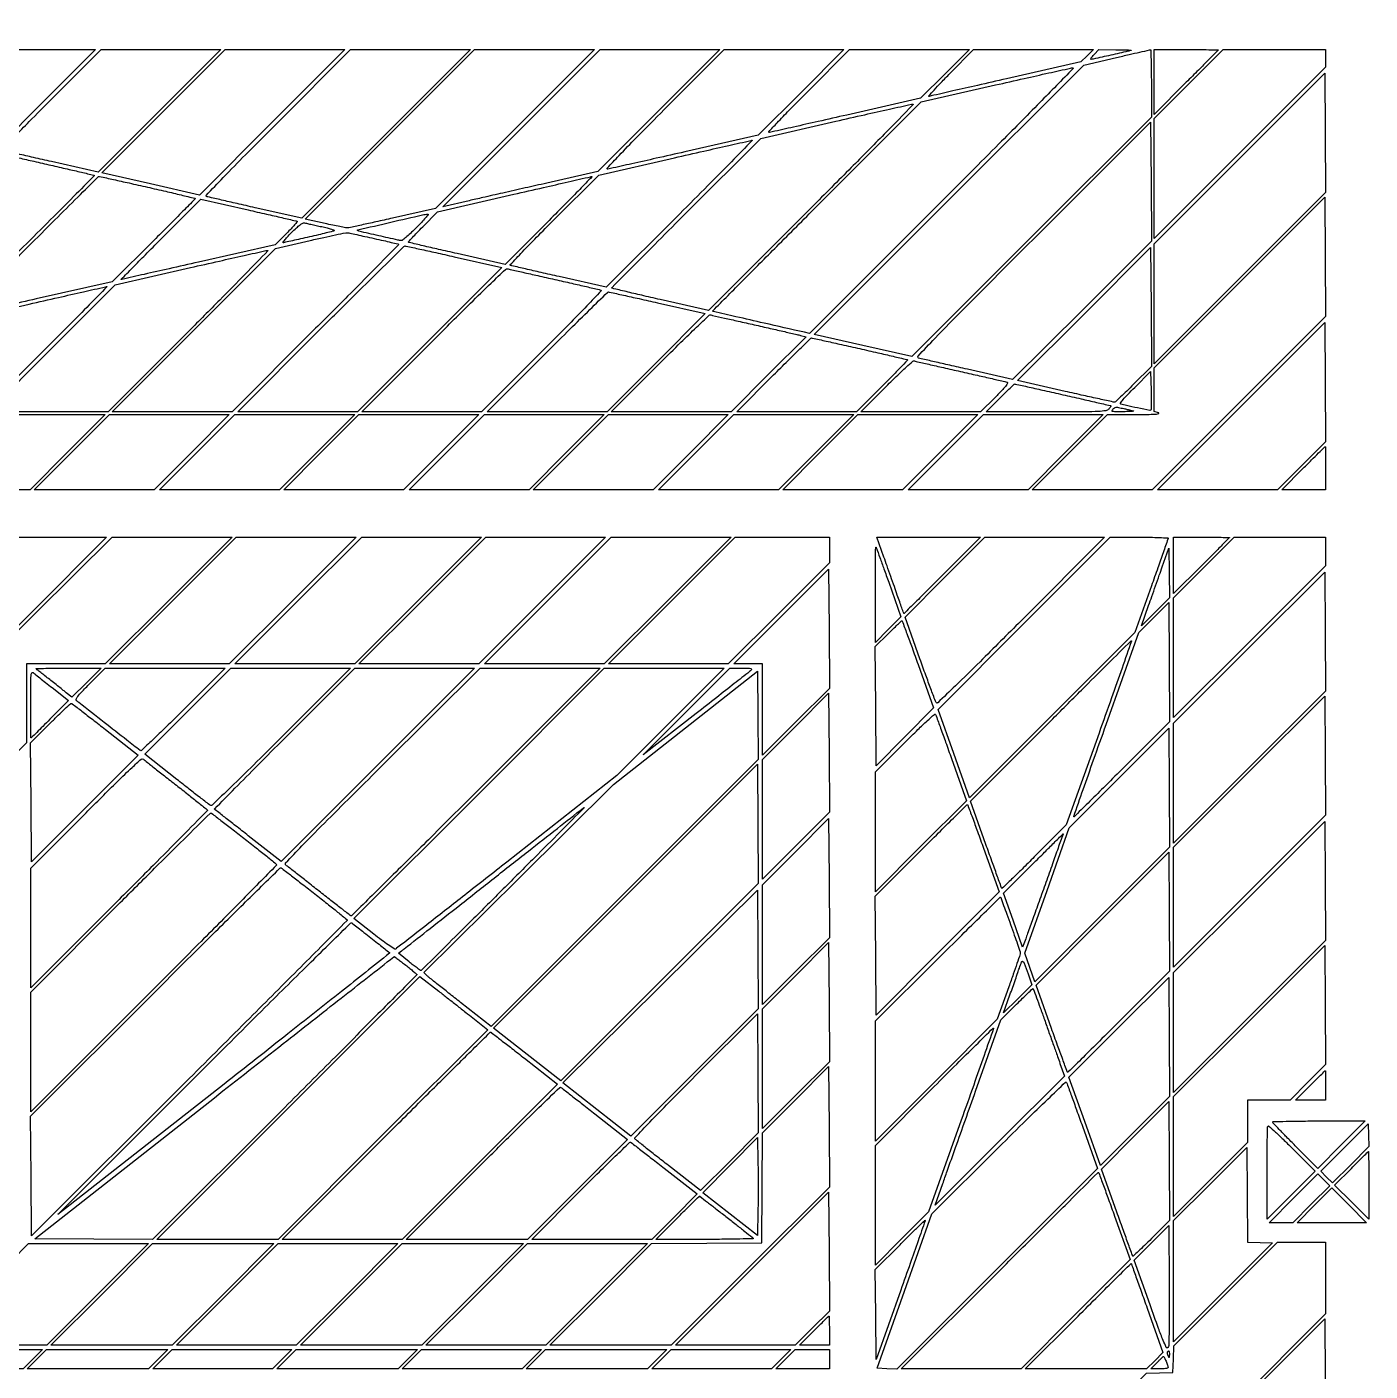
# Model space of a CAD drawing. Extents: x 0 to 1066, y 0 to 761.
# Drawn here: x 495.9 to 577.4, y 623.5 to 705.2 of the extents above; entities that cross this region are included whole.
import ezdxf

# ---------------------------------------------------------------- set-up
doc = ezdxf.new("R2010")
doc.units = 0
doc.header["$MEASUREMENT"] = 0

msp = doc.modelspace()

# ---------------------------------------------------------------- linework, layer by layer
for points in [[(618.832682, 610.532665, -0.000001), (610.902827, 602.586282, -0.000162)], [(183.390323, 95.266879, 0.000001), (192.989143, 95.254457, 0.000118)], [(494.292613, 690.166112, -0.000466), (495.924886, 691.805688, -0.000459), (497.565966, 693.448026, -0.000759), (498.954494, 694.830864, -0.000033), (500.209728, 696.076996, -0.193226), (500.239486, 696.089576, -0.059265), (500.273524, 696.086154, -0.000046), (501.120737, 695.897875, -0.000522), (502.065661, 695.686753, -0.00032), (503.17965, 695.435888, -0.001378), (504.29068, 695.181722, -0.002287), (505.226045, 694.960516, -0.000216), (506.059629, 694.758969, -0.346198), (506.0772, 694.736633, -0.197132), (506.064457, 694.705568, -0.000108), (505.337875, 693.969279, -0.001378), (504.525355, 693.150785, -0.000837), (503.56035, 692.187261), (501.0435, 689.68268), (496.4328, 688.64489, 0.000449), (494.659052, 688.243977, 0.000727)]]:
    msp.add_lwpolyline(points, format="xyb")
for points in [[(409.06215, 749.15415), (40.8618, 749.132981), (40.8618, 380.65769), (40.8618, 12.1824), (501.2973, 12.1824), (961.7328, 12.1824), (961.7328, 380.646631), (961.7328, 749.110861), (961.41555, 749.1633, 0.040886), (961.153339, 749.184871, 0.000002), (934.190609, 749.194398, 0.000089), (904.448031, 749.199508, 0.000054), (869.1804, 749.195529, -0.000029), (813.61687, 749.186499, -0.000004), (696.10453, 749.175037, -0.000004), (556.774728, 749.163736, -0.000004)], [(497.012227, 700.771623), (493.996449, 697.755845), (491.090375, 698.412876, -0.000821), (489.973428, 698.667333, -0.001338), (489.026654, 698.887328, -0.000145), (488.18179, 699.086284, -0.129021), (488.145813, 699.105391, -0.421084), (488.144961, 699.134868, -0.00025), (488.800751, 699.81291, -0.002491), (489.541782, 700.570727, -0.001492), (490.429436, 701.464137), (492.751546, 703.7874), (496.389775, 703.7874), (500.028004, 703.7874)], [(503.919781, 700.067176), (500.1975, 696.346952), (497.3634, 696.985055, -0.0004), (496.268234, 697.232554, -0.000624), (495.325793, 697.447567, -0.000162), (494.502771, 697.636696, -0.022912), (494.406664, 697.663504, -0.547924), (494.39088, 697.725199, -0.001517), (495.09392, 698.472241, -0.00497), (496.010567, 699.421284, -0.001819), (497.324923, 700.745625), (500.365819, 703.7874), (504.00394, 703.7874), (507.642061, 703.7874)], [(517.665084, 698.666958), (512.544641, 693.546515), (509.712771, 694.186074, -0.000488), (508.618454, 694.43434, -0.000761), (507.676708, 694.650466, -0.000199), (506.854624, 694.840793, -0.027723), (506.758164, 694.868879, -0.54482), (506.742639, 694.933921, -0.000764), (507.787025, 696.021955, -0.003487), (509.12964, 697.397088, -0.001231), (511.072462, 699.349763), (515.509496, 703.7874), (519.147511, 703.7874), (522.785526, 703.7874)], [(525.492808, 698.967354), (520.6707, 694.147308), (518.056318, 693.552954, -0.000975), (517.044504, 693.325003, -0.001512), (516.17022, 693.132601, -0.000439), (515.409287, 692.968255, -0.04928), (515.306818, 692.95659, -0.051347), (515.212283, 692.964905, -0.001849), (514.855769, 693.03496, -0.003383), (514.434716, 693.122284, -0.002363), (513.961074, 693.226206), (512.750448, 693.497831), (517.894714, 698.642615), (523.03898, 703.7874), (526.676948, 703.7874), (530.314915, 703.7874)], [(534.224683, 700.082986), (530.520986, 696.378572), (527.414743, 695.67819, 0.000136), (526.108364, 695.383259, 0.000121), (524.751767, 695.076258, 0.000122), (523.532753, 694.799768, 0.000378), (522.711252, 694.612576), (521.114005, 694.247346), (525.883472, 699.017373), (530.652938, 703.7874), (534.290659, 703.7874), (537.928379, 703.7874)], [(542.855402, 701.18595), (540.253328, 698.5845), (535.791814, 697.575798, -0.000217), (534.066475, 697.186503, -0.000337), (532.578742, 696.852553, -0.000092), (531.281078, 696.562437, -0.011722), (531.1188, 696.530163, -0.718188), (531.087612, 696.58752, -0.002897), (531.806447, 697.353852, -0.004909), (532.853339, 698.435566, -0.001304), (534.544731, 700.140315), (538.182162, 703.7874), (541.819819, 703.7874), (545.457477, 703.7874)], [(551.591702, 702.309028), (550.1115, 700.830656), (545.6277, 699.814499, 0.000005), (543.893822, 699.421535, 0.000007), (542.398888, 699.082687, 0.000002), (541.095397, 698.787206, 0.000257), (540.9324, 698.750168, -0.731204), (540.903376, 698.799475, -0.004936), (541.395362, 699.337668, -0.006521), (542.126394, 700.101458, -0.00196), (543.258371, 701.244697), (545.795842, 703.7874), (549.433873, 703.7874), (553.071904, 703.7874)], [(564.1128, 701.735666), (564.1128, 699.683931), (556.842297, 692.413797), (549.571795, 685.143663), (546.606062, 685.815182), (543.64033, 686.4867), (551.825015, 694.667555), (560.0097, 702.848409), (561.9978, 703.307925, -0.000209), (562.764496, 703.484796, -0.000333), (563.420534, 703.63539, -0.000063), (563.999651, 703.767844, -0.017183), (564.04935, 703.777421, -0.450137), (564.075206, 703.756084, -0.000964), (564.094162, 703.181772, -0.004868), (564.108243, 702.521719, -0.002899)], [(560.220087, 703.411345), (559.8405, 703.03529), (555.3144, 702.011625, 0.000168), (553.567244, 701.615855, 0.000265), (552.068139, 701.274908, 0.000059), (550.752039, 700.974685, 0.011394), (550.6191, 700.941138, -0.743944), (550.60013, 700.971292, -0.004601), (550.9218, 701.332992, -0.007516), (551.34762, 701.789053, -0.004008), (551.887167, 702.340858), (553.324433, 703.7874), (556.962054, 703.7874), (560.599674, 703.7874)], [(562.8861, 703.741828, -0.035052), (562.687943, 703.681883, -0.000687), (561.652695, 703.447872, -0.000459), (560.591132, 703.210468, -0.054829), (560.452314, 703.1952, -0.520195), (560.437036, 703.216993, -0.056837), (560.46945, 703.282179, -0.033109), (560.540647, 703.377568, -0.015599), (560.6442, 703.4913), (560.931191, 703.7874), (561.950946, 703.780721, -0.003017), (562.336332, 703.775871, -0.005737), (562.646296, 703.766541, -0.003689), (562.884075, 703.754894, -0.809256)], [(568.1736, 703.76556, -0.197509), (568.167335, 703.750319, -0.000043), (567.602021, 703.178962, -0.00087), (566.973878, 702.54642, -0.000526), (566.2278, 701.7993), (564.282, 699.85488), (564.282, 701.82114), (564.282, 703.7874), (566.2278, 703.7874, -0.001052), (566.973918, 703.785831, -0.001754), (567.602021, 703.780985, -0.000124), (568.164736, 703.774529, -0.410785)], [(551.433992, 694.619493), (543.366217, 686.551386), (543.058758, 686.620923, -0.000287), (540.606942, 687.176927, -0.000821), (538.90377, 687.567127, -0.000073), (537.537558, 687.8827, -0.140475), (537.498373, 687.904427, -0.41292), (537.498323, 687.927216, -0.000019), (539.340558, 689.785662, -0.000684), (541.380288, 691.837564, -0.00041), (543.808587, 694.269687), (550.146534, 700.607212), (554.655117, 701.638221, -0.000581), (556.395569, 702.034096, -0.000918), (557.888958, 702.36907, -0.000199), (559.201925, 702.660495, -0.040957), (559.332734, 702.678415, -0.683928), (559.356203, 702.62661, -0.000252), (557.346233, 700.57381, -0.001796), (554.86517, 698.060552, -0.000709)], [(543.501346, 694.216388), (537.229734, 687.944776), (534.301167, 688.60862, -0.001388), (533.178244, 688.866442, -0.002303), (532.232867, 689.090859, -0.000219), (531.390487, 689.295321, -0.345948), (531.3726, 689.318079, -0.197587), (531.385704, 689.349943, -0.000035), (532.699145, 690.676665, -0.000783), (534.156957, 692.144405, -0.000473), (535.888497, 693.878998), (540.404393, 698.394303), (544.961847, 699.434697, -0.000439), (546.718116, 699.834003, -0.000703), (548.217804, 700.171371, -0.000115), (549.546642, 700.46802, -0.042165), (549.646129, 700.481545, -0.682957), (549.661462, 700.447509, -0.00014), (547.893416, 698.643818, -0.001525), (545.897352, 696.621033, -0.0009)], [(559.904874, 687.95276), (555.6951, 683.748563), (552.9456, 684.374392, -0.000127), (551.877056, 684.617894, -0.00019), (550.943306, 684.831301, -0.000078), (550.142897, 685.014683, -0.004133), (549.990282, 685.051004, -0.573509), (549.953216, 685.176375, -0.003312), (550.982726, 686.258277, -0.004126), (552.726077, 688.036613, -0.000414), (556.927482, 692.245211), (564.0705, 699.388635), (564.092574, 695.772796), (564.114647, 692.156958)], [(535.491376, 693.820279), (531.023852, 689.352157), (528.173776, 689.999015, -0.000357), (527.073629, 690.249532, -0.000563), (526.129738, 690.466296, -0.000127), (525.301559, 690.657691, -0.023947), (525.217584, 690.681408, -0.547781), (525.206026, 690.72756, -0.000771), (525.9442, 691.506651, -0.004141), (526.801339, 692.393685, -0.002435), (527.840184, 693.440845), (530.5689, 696.164745), (535.1796, 697.21834, -0.000213), (536.953352, 697.622867, -0.000346), (538.46067, 697.964859, -0.000038), (539.807485, 698.269349, -0.031238), (539.874601, 698.280167, -0.700563), (539.884696, 698.25905, -0.000116), (538.621803, 696.973471, -0.001352), (537.198579, 695.533168, -0.000798)], [(497.314394, 696.769038, -0.000643), (498.319118, 696.538638, -0.001055), (499.169062, 696.34069, -0.000084), (499.931208, 696.161357, -0.139426), (499.954773, 696.148227, -0.412857), (499.95482, 696.128143, -0.000032), (498.699429, 694.861224, -0.000884), (497.306374, 693.460517, -0.00053), (495.646879, 691.801323), (491.3145, 687.478903), (486.7461, 686.449772, 0.000253), (484.985652, 686.052256, 0.000405), (483.482391, 685.710736, 0.000069), (482.15259, 685.407298, 0.023027), (482.0508, 685.37907, -0.786124), (482.037405, 685.400678, -0.000112), (483.747117, 687.136758, -0.001121), (485.681173, 689.090976, -0.000658), (488.003698, 691.421066), (494.083495, 697.504634), (494.390998, 697.435, -0.000309), (494.605716, 697.386237, -0.000013), (495.37659, 697.210649, -0.000022), (496.289878, 697.002556, -0.000016)], [(527.557758, 693.416391), (524.885348, 690.743981), (521.974324, 691.401778, -0.000645), (520.855472, 691.656121, -0.001052), (519.907095, 691.875099, -0.000106), (519.059411, 692.072897, -0.107599), (519.024771, 692.089367, -0.438575), (519.022565, 692.114962, -0.001426), (519.263144, 692.376595, -0.005939), (519.546429, 692.675706, -0.003538), (519.890358, 693.025329), (520.794473, 693.9315), (525.427887, 695.000442, -0.000187), (527.210356, 695.410959, -0.000304), (528.725037, 695.758234, -0.000033), (530.078466, 696.067576, -0.027546), (530.145733, 696.079092, -0.704566), (530.155815, 696.058625, -0.000327), (529.420344, 695.300928, -0.002247), (528.576622, 694.440613, -0.001311)], [(512.250085, 693.368472, -0.517924), (512.261178, 693.331738, -0.009013), (512.107511, 693.141912, -0.014304), (511.900913, 692.909724, -0.008063), (511.637885, 692.639484), (510.935357, 691.940606), (506.287629, 690.884503, -0.000191), (504.502452, 690.479574, -0.000314), (502.992289, 690.13863, -0.000018), (501.631322, 689.83232, -0.055392), (501.596047, 689.8284, -0.664652), (501.590723, 689.841079, -0.000116), (502.28077, 690.544413, -0.001427), (503.057422, 691.331151, -0.000844), (503.988599, 692.265892), (506.425005, 694.703385), (509.292381, 694.050983, -0.000296), (510.39807, 693.798721, -0.000471), (511.343999, 693.58138, -0.000091), (512.177998, 693.388768, -0.023654)], [(569.422627, 682.321326), (564.155608, 677.0538), (560.518141, 677.0538), (556.880675, 677.0538), (559.1637, 679.338), (561.446725, 681.6222), (563.139312, 681.630837, 0.002116), (563.988181, 681.638761, 0.01366), (564.416359, 681.656277, 0.073603), (564.557995, 681.687229, 0.709799), (564.55695, 681.727675), (564.282, 681.815877), (564.282, 683.135832), (564.282, 684.455788), (569.46375, 689.638082), (574.6455, 694.820375), (574.667574, 691.204613), (574.689647, 687.588851)], [(513.759507, 693.035214, -0.00859), (514.086444, 692.957562, -0.016902), (514.342871, 692.882665, -0.01754), (514.51919, 692.817694, -0.634508), (514.520907, 692.784605, -0.061145), (514.436509, 692.751899, -0.001505), (514.032745, 692.651141, -0.003237), (513.557305, 692.537274, -0.002196), (513.0144, 692.413472, 0.000492), (512.467334, 692.29068, 0.000689), (511.978843, 692.179822, 0.000408), (511.567239, 692.085463, 0.00924), (511.4493, 692.056019, -0.657792), (511.427112, 692.08401, -0.041382), (511.505318, 692.204392, -0.021148), (511.670185, 692.399679, -0.008143), (511.9146, 692.656985, -0.008281), (512.227917, 692.965848, -0.028503), (512.445273, 693.150673, -0.043987), (512.605294, 693.250949, -0.175647), (512.7183, 693.265048, 0.00146), (512.826272, 693.240822, 0.000135), (513.09395, 693.18166, 0.000174), (513.4132, 693.111306, 0.000136)], [(519.5286, 693.0009, -0.007753), (519.212268, 692.692947, -0.011413), (518.924237, 692.433287, -0.006867), (518.677113, 692.226365, -0.17252), (518.595102, 692.1972, -0.055151), (518.375923, 692.22145, -0.000983), (517.219974, 692.482793, -0.000426), (516.014877, 692.758821, -0.140764), (515.931746, 692.804854, -0.588378), (515.941416, 692.838702, -0.000129), (517.964067, 693.30934, -0.000614), (519.877808, 693.751637, -0.04276), (520.203729, 693.79771, -0.643549), (520.21986, 693.766884, -0.010343), (520.057067, 693.566489, -0.013152), (519.826871, 693.308859, -0.006948)], [(516.9483, 692.315965, -0.001329), (517.502413, 692.19139, -0.002119), (517.97538, 692.081628, -0.000421), (518.391236, 691.98289, -0.107014), (518.425143, 691.966629, -0.449212), (518.426894, 691.940135, -0.000046), (516.962512, 690.455353, -0.001059), (515.333839, 688.811275, -0.000634), (513.391707, 686.864007), (508.319629, 681.7914), (504.681654, 681.7914), (501.04368, 681.7914), (506.002763, 686.750483), (510.961846, 691.709566), (513.066773, 692.200188, -0.002823), (513.885663, 692.386188, -0.004228), (514.60308, 692.538535, -0.001821), (515.216861, 692.661133, -0.089271), (515.3409, 692.663047, -0.012022), (515.458699, 692.640798, -0.000486), (515.882869, 692.54964, -0.000852), (516.385015, 692.440317, -0.000603)], [(505.6965, 686.6982), (500.790247, 681.7914), (497.152289, 681.7914), (493.514331, 681.7914), (497.370516, 685.647585), (501.226701, 689.50377), (505.7881, 690.546667, -0.000414), (507.545869, 690.947025, -0.000663), (509.046785, 691.285481, -0.000109), (510.37677, 691.583235, -0.039811), (510.476127, 691.597283, -0.685537), (510.491431, 691.563891, -0.000228), (509.124345, 690.161361, -0.001935), (507.56898, 688.579419, -0.001136)], [(521.795882, 691.210308), (524.697665, 690.55657), (520.315687, 686.173985), (515.93371, 681.7914), (512.295872, 681.7914), (508.658033, 681.7914), (513.6912, 686.8251, -0.000765), (515.627115, 688.755303, -0.00126), (517.270804, 690.380921, -0.000094), (518.750264, 691.836217, -0.188713), (518.809233, 691.861423, -0.06128), (518.875682, 691.855325, -0.000184), (519.721569, 691.67124, -0.001068), (520.677357, 691.460731, -0.000667)], [(563.036294, 683.464351, -0.003607), (562.616758, 683.049905, -0.005655), (562.249497, 682.7003, -0.001848), (561.928735, 682.404005, -0.179779), (561.872121, 682.380977, -0.061173), (561.804956, 682.387149, -0.000187), (560.959117, 682.571159, -0.001078), (560.003121, 682.781667, -0.000674), (558.884538, 683.032087), (555.982776, 683.685821), (560.026638, 687.73037), (564.0705, 691.77492), (564.092573, 688.160011), (564.114646, 684.545103)], [(527.904, 689.829894, -0.00053), (528.934293, 689.597142, -0.000824), (529.822126, 689.394045, -0.000227), (530.595529, 689.21541, -0.028265), (530.691591, 689.187375, -0.542492), (530.707218, 689.122446, -0.001133), (529.8578, 688.229087, -0.004234), (528.750913, 687.089684, -0.001477), (527.138755, 685.467654), (523.463229, 681.7914), (519.825373, 681.7914), (516.187516, 681.7914), (520.544108, 686.150929, -0.000967), (522.786859, 688.386533, -0.004968), (524.044809, 689.611053, -0.00266), (524.909524, 690.427469, -0.252077), (525.0699, 690.469702, 0.003537), (525.197399, 690.439943, 0.000049), (525.972212, 690.264946, 0.000138), (526.870456, 690.062425, 0.000091)], [(496.9827, 685.5984), (493.176405, 681.7914), (489.538414, 681.7914), (485.900423, 681.7914), (488.649761, 684.535321), (491.3991, 687.279242), (496.0098, 688.332459, -0.000181), (497.783547, 688.736959, -0.000294), (499.290855, 689.079191, -0.000032), (500.63761, 689.384046, -0.026511), (500.704747, 689.395538, -0.707177), (500.714787, 689.375083, -0.000158), (499.646148, 688.284197, -0.001557), (498.436362, 687.057669, -0.000916)], [(534.142393, 688.411848), (537.039086, 687.7557), (534.05824, 684.77355), (531.077394, 681.7914), (527.439516, 681.7914), (523.801638, 681.7914), (527.4387, 685.4292, -0.001087), (528.839292, 686.823996, -0.001782), (530.032335, 687.998542, -0.000182), (531.102006, 689.043387, -0.194249), (531.160731, 689.067498, -0.055466), (531.227225, 689.060492, -0.000167), (532.071644, 688.875106, -0.00097), (533.025813, 688.663347, -0.000607)], [(540.0018, 687.079704, -0.000461), (540.981911, 686.859086, -0.000637), (541.861585, 686.659046, -0.000399), (542.60121, 686.489242, -0.007809), (542.828384, 686.433146), (543.159268, 686.345936), (540.883171, 684.068668), (538.607075, 681.7914), (534.969141, 681.7914), (531.331206, 681.7914), (534.290641, 684.751741, -0.001983), (535.562592, 686.014028, -0.004858), (536.510929, 686.929748, -0.001397), (537.276913, 687.65109, -0.263472), (537.378088, 687.675567, 0.01351), (537.476716, 687.650293, 0.000129), (538.201608, 687.485469, 0.000431), (539.036006, 687.296727, 0.000279)], [(546.411408, 685.628797, -0.000774), (547.508414, 685.378558, -0.001262), (548.438375, 685.162436, -0.000135), (549.268477, 684.967075, -0.122238), (549.303848, 684.948899, -0.426499), (549.305156, 684.920824, -0.000524), (548.872596, 684.466405, -0.003604), (548.377451, 683.954766, -0.002156), (547.781905, 683.353402), (546.221615, 681.7914), (542.583556, 681.7914), (538.945497, 681.7914), (541.1862, 684.0333, -0.001362), (542.049974, 684.892838, -0.002223), (542.787851, 685.616642, -0.000282), (543.447253, 686.257018, -0.194965), (543.492109, 686.2752, -0.05443), (543.543601, 686.269578, -0.000101), (544.376551, 686.085319, -0.000744), (545.312528, 685.87661, -0.000461)], [(552.5226, 684.242043, -0.000358), (553.555402, 684.008991, -0.000546), (554.45129, 683.80513, -0.000186), (555.225316, 683.627805, -0.014771), (555.346153, 683.596291, -0.430901), (555.381055, 683.527991, -0.079706), (555.305177, 683.38922, -0.02712), (555.092117, 683.143174, -0.003949), (554.628565, 682.670634), (553.752323, 681.7914), (550.113869, 681.7914), (546.475415, 681.7914), (548.038239, 683.355938, -0.00377), (548.717663, 684.025927, -0.009272), (549.229446, 684.504928, -0.004959), (549.631509, 684.860322, -0.258792), (549.729381, 684.880924, 0.01838), (549.828958, 684.854196, 0.000157), (550.602821, 684.676937, 0.000554), (551.491912, 684.474614, 0.000357)], [(564.078791, 681.898391, -0.25028), (564.020397, 681.880652, -0.000867), (563.275641, 682.029533, -0.004261), (562.602082, 682.171381, -0.025541), (562.256536, 682.265956, -0.5082), (562.238262, 682.322577, -0.01714), (562.406713, 682.538529, -0.016454), (562.679575, 682.843656, -0.005333), (563.102536, 683.277061), (564.0705, 684.247988), (564.094113, 683.092657, -0.003215), (564.100355, 682.646973, -0.005101), (564.099353, 682.265267, -0.001438), (564.094158, 681.934537, -0.194088)], [(558.739078, 682.833112, -0.000562), (559.845017, 682.58192, -0.000918), (560.781883, 682.366211, -0.000083), (561.620734, 682.1713, -0.103876), (561.651831, 682.156831, -0.351455), (561.656871, 682.137288, -0.030564), (561.631242, 682.088618, -0.029677), (561.589354, 682.028059, -0.017776), (561.532969, 681.961119, -0.172258), (561.340628, 681.85752, -0.027066), (560.905785, 681.814426, -0.010448), (560.078299, 681.794759, -0.000717), (557.735125, 681.7914), (554.090874, 681.7914), (554.9337, 682.6374, -0.002346), (555.259852, 682.961722, -0.003768), (555.541361, 683.234888, -0.000804), (555.790227, 683.471998, -0.192217), (555.81879, 683.4834, -0.054788), (555.852547, 683.47969, -0.000043), (556.694059, 683.292378, -0.000483), (557.632601, 683.082433, -0.000296)], [(563.0553, 681.837002, -0.795923), (563.053496, 681.823997, -0.00758), (562.893749, 681.812268, -0.008207), (562.669826, 681.80292, -0.004111), (562.386538, 681.798079, -0.002761), (561.898054, 681.796446, -0.059963), (561.7559, 681.81387, -0.42405), (561.727729, 681.862291, -0.115599), (561.775556, 681.948728, -0.068473), (561.875377, 682.032551, -0.126578), (561.975599, 682.064649, -0.062437), (562.123453, 682.054791, -0.007492), (562.444318, 681.98765, -0.002206), (562.652097, 681.939948, -0.002916), (562.840926, 681.894556, -0.002098), (562.998751, 681.854938, -0.028508)], [(574.6878, 678.3651), (574.6878, 677.0538), (573.356374, 677.0538), (572.024947, 677.0538), (573.3342, 678.3651, -0.000793), (573.837788, 678.867878, -0.001306), (574.265373, 679.291206, -0.000097), (574.650226, 679.670093, -0.196833), (574.665626, 679.6764, -0.408941), (574.674712, 679.667477, -0.000281), (574.681286, 679.291206, -0.002643), (574.686207, 678.867918, -0.001584)], [(548.170978, 671.442921), (548.913699, 669.342942), (548.13785, 668.567093), (547.362, 667.791243), (547.362, 670.702322, -0.001067), (547.364377, 671.816182, -0.001813), (547.371731, 672.747916, -0.000193), (547.381554, 673.572869, -0.674972), (547.395128, 673.57815, -0.101636), (547.414993, 673.54588, -0.000176), (547.636699, 672.936386, -0.001325), (547.883848, 672.250548, -0.000819)], [(551.426036, 671.854137, -0.000619), (550.534694, 670.964558, -0.001034), (549.782297, 670.218595, -0.000044), (549.102774, 669.547781, -0.461845), (549.091164, 669.548787, -0.06912), (549.08307, 669.564296, -0.000092), (548.968795, 669.884504, -0.000797), (548.841374, 670.243563, -0.000491), (548.69251, 670.6665, 0.000267), (548.514004, 671.174375, 0.000146), (548.294462, 671.797364, 0.000145), (548.070972, 672.430382, 0.000231), (547.879347, 672.97185), (547.452077, 674.1774), (550.600112, 674.1774), (553.748146, 674.1774)], [(556.202436, 669.098861, -0.000891), (553.713703, 666.617611, -0.00386), (552.222719, 665.159091, -0.001211), (551.144724, 664.125751, -0.469112), (551.050809, 664.13664, -0.055348), (551.003193, 664.230961, -0.000517), (550.731463, 664.961968, -0.001738), (550.422472, 665.804834, -0.001123), (550.070243, 666.782929), (549.165567, 669.3129), (551.583786, 671.74515), (554.002006, 674.1774), (557.640089, 674.1774), (561.278171, 674.1774)], [(565.127503, 674.11395, -0.081962), (565.118957, 674.064576, -0.000136), (564.831305, 673.23887, -0.001052), (564.506019, 672.312224, -0.00065), (564.119868, 671.224054), (563.11273, 668.397607), (558.092615, 663.37832), (553.0725, 658.359033), (552.119118, 661.04228), (551.165735, 663.725527), (556.391162, 668.951464), (561.616588, 674.1774), (563.372294, 674.1774, -0.003387), (564.045479, 674.17284, -0.005647), (564.612115, 674.158762, -0.001279), (565.102929, 674.139761, -0.404459)], [(564.365422, 669.653844), (563.514189, 668.8053), (563.947945, 670.032, 0.000195), (564.142659, 670.58335, 0.000122), (564.370111, 671.228701, 0.000122), (564.5938, 671.864364, 0.000223), (564.776001, 672.383274), (565.1703, 673.507848), (565.193478, 672.005118), (565.216656, 670.502387)], [(568.8504, 674.155457, -0.197299), (568.844122, 674.140166, -0.000058), (568.353375, 673.6434, -0.001004), (567.807158, 673.092828, -0.000608), (567.1584, 672.4431), (565.4664, 670.752686), (565.4664, 672.465043), (565.4664, 674.1774), (567.1584, 674.1774, -0.001215), (567.807198, 674.175823, -0.002027), (568.353375, 674.170954, -0.000166), (568.841517, 674.164462, -0.410227)], [(562.319728, 660.075023, -0.000671), (561.208255, 658.966181, -0.00112), (560.26924, 658.036076, -0.000051), (559.421266, 657.200071, -0.412104), (559.404267, 657.200133, -0.288328), (559.399749, 657.219967, -0.000022), (559.973221, 658.854116, -0.000697), (560.60995, 660.660211, -0.000419), (561.370257, 662.801587), (563.356989, 668.3823), (564.263644, 669.293227), (565.1703, 670.204154), (565.192373, 666.587404), (565.214447, 662.970654)], [(549.953921, 666.456879), (550.896142, 663.8139), (549.150221, 662.057664), (547.4043, 660.301429), (547.382227, 663.916348), (547.360155, 667.531268), (548.141957, 668.316334, -0.002677), (548.444831, 668.617234, -0.004283), (548.70702, 668.87056, -0.001019), (548.938156, 669.089192, -0.195718), (548.967729, 669.100629, -0.308058), (548.991676, 669.083706, -0.000223), (549.275561, 668.323709, -0.002273), (549.589483, 667.470331, -0.001374)], [(560.939277, 662.285529), (558.952428, 656.708183), (557.009925, 654.76568, -0.001645), (556.262933, 654.023588, -0.002754), (555.629352, 653.405144, -0.000308), (555.06384, 652.859867, -0.447993), (555.037871, 652.861839, -0.076221), (555.019299, 652.895796, -0.000087), (554.742105, 653.659532, -0.000812), (554.433415, 654.514836, -0.000499), (554.072504, 655.5231), (553.136688, 658.1457), (558.007732, 663.027962, -0.000455), (559.87724, 664.898368, -0.000759), (561.454862, 666.469104, -0.000023), (562.883017, 667.886586, -0.413102), (562.902451, 667.886549, -0.288206), (562.907609, 667.863931, -0.000028), (562.335534, 666.231484, -0.000795), (561.699416, 664.425818, -0.000479)], [(499.481637, 665.339948), (498.599598, 664.454897), (498.256449, 664.733261, 0.002536), (498.075853, 664.878249, 0.000741), (497.796652, 665.099407, 0.000744), (497.481626, 665.347422, 0.000798), (497.17305, 665.588822, -0.002319), (496.889254, 665.812232, -0.003756), (496.650248, 666.00513, -0.000719), (496.441766, 666.176498, -0.223976), (496.4328, 666.19551, -0.409567), (496.444702, 666.207602, -0.000222), (497.010148, 666.216337, -0.002345), (497.644591, 666.222881, -0.001406), (498.398238, 666.225), (500.363677, 666.225)], [(505.361791, 663.690692, -0.002398), (504.306373, 662.644914, -0.005317), (503.489569, 661.860171, -0.001368), (502.813832, 661.228112, -0.366259), (502.739719, 661.224618, -0.002184), (501.933319, 661.849736, -0.000475), (500.547847, 662.935591, -0.000092), (499.024732, 664.132113, -0.021297), (498.888431, 664.24895, -0.297668), (498.86318, 664.351724, -0.079279), (498.947431, 664.507444, -0.028865), (499.169872, 664.765256, -0.003563), (499.690688, 665.295191), (500.617614, 666.225), (504.256328, 666.225), (507.895042, 666.225)], [(511.32208, 662.036589, -0.001503), (509.615927, 660.340244, -0.003057), (508.263062, 659.019471, -0.000468), (507.108459, 657.908049, -0.29028), (507.023212, 657.890736, -0.071753), (506.943807, 657.934934, -0.000582), (506.372006, 658.371737, -0.002086), (505.717924, 658.876944, -0.001339), (504.962897, 659.468424), (503.01407, 661.003555), (505.623773, 663.614278), (508.233477, 666.225), (511.871468, 666.225), (515.509459, 666.225)], [(517.169652, 660.355153), (511.300261, 654.485306), (509.30208, 656.053756, -0.000062), (508.533237, 656.657406, -0.000101), (507.879521, 657.17101, -0.000012), (507.296669, 657.629152, -0.008216), (507.265282, 657.654671, -0.437147), (507.263955, 657.682571, -0.000069), (508.491822, 658.931598, -0.001303), (509.861047, 660.316799, -0.00078), (511.494968, 661.956068), (515.763272, 666.225), (519.401158, 666.225), (523.039044, 666.225)], [(523.124055, 658.695555, -0.000498), (520.232865, 655.809977, -0.000827), (517.789371, 653.384111, -0.00003), (515.578405, 651.196612, -0.289198), (515.536188, 651.187305, -0.078023), (515.493184, 651.210899, -0.000195), (514.941573, 651.637171, -0.001235), (514.320578, 652.119904, -0.000768), (513.594508, 652.689, 0.00007), (512.863436, 653.263667, 0.000106), (512.226183, 653.764224, 0.00004), (511.677985, 654.194571, 0.002503), (511.580454, 654.270336, -0.445177), (511.57032, 654.400534, -0.002345), (512.558396, 655.430416, -0.004301), (514.120032, 657.015404, -0.000588), (517.4136, 660.293481), (523.3779, 666.215791), (527.015522, 666.220395), (530.653144, 666.225)], [(534.925388, 662.961877), (531.6687, 659.698754), (525.00031, 654.454566, -0.000364), (522.436114, 652.441039, -0.000596), (520.260142, 650.739108, -0.000049), (518.305526, 649.214369, -0.074127), (518.227689, 649.17038, -0.243522), (518.154844, 649.178524, -0.00385), (517.799085, 649.420235, -0.009181), (517.385726, 649.717113, -0.005835), (516.914979, 650.077116), (515.7065, 651.023849), (523.306724, 658.624425), (530.906947, 666.225), (534.544512, 666.225), (538.182076, 666.225)], [(539.829579, 666.109177, -0.020972), (539.729732, 666.02338, -0.00013), (538.797742, 665.288541, -0.000535), (537.732104, 664.450623, -0.000341), (536.4909, 663.478168), (533.2761, 660.962981), (535.898188, 663.593991), (538.520277, 666.225), (539.236867, 666.225, -0.004342), (539.636478, 666.22153, -0.043931), (539.801707, 666.204088, -0.279517), (539.844752, 666.164933, -0.283922)], [(497.392213, 665.041353), (498.393927, 664.254527), (497.266489, 663.124763, -0.000927), (496.832607, 662.691596, -0.001524), (496.463678, 662.326868, -0.000132), (496.132194, 662.001323, -0.196496), (496.116725, 661.995, -0.41088), (496.107556, 662.004065, -0.000118), (496.100958, 662.595282, -0.001707), (496.096004, 663.254926, -0.001024), (496.0944, 664.038512, -0.0012), (496.097481, 665.322398, -0.018075), (496.115769, 665.768756, -0.093869), (496.161643, 665.938275, -0.491729), (496.24245, 665.955102, 0.008742), (496.34279, 665.872081, 0.000556), (496.641264, 665.634333, 0.000816), (496.997735, 665.351984, 0.000607)], [(532.152086, 652.580296), (524.046142, 644.474352), (522.189221, 645.927185, -0.001011), (521.464083, 646.496892, -0.00144), (520.822332, 647.006194, -0.000794), (520.281734, 647.439169, -0.021382), (520.143572, 647.560259), (519.954845, 647.740501), (525.715651, 653.4507), (531.476456, 659.1609), (535.844878, 662.597658), (540.2133, 666.034417), (540.235665, 663.360329), (540.258031, 660.686241)], [(500.626789, 662.506653), (502.617213, 660.946929), (499.376956, 657.705823), (496.1367, 654.464717), (496.114627, 658.079825), (496.092554, 661.694934), (497.298206, 662.902741, -0.003428), (497.765202, 663.364199, -0.005558), (498.16916, 663.749267, -0.001382), (498.524456, 664.078658, -0.273146), (498.570112, 664.088463, -0.083427), (498.618338, 664.062849, -0.000232), (499.20159, 663.614696, -0.001394), (499.858968, 663.106179, -0.000869)], [(551.980727, 660.738832), (552.890174, 658.175197), (550.126087, 655.41111), (547.362, 652.647023), (547.362, 656.28394), (547.362, 659.920857), (549.157329, 661.717645, -0.003028), (549.949665, 662.501077, -0.008618), (550.514119, 663.033769, -0.004324), (550.945077, 663.419886, -0.477676), (551.01197, 663.408449, -0.040261), (551.050976, 663.323336, -0.000286), (551.321008, 662.580531, -0.001098), (551.627853, 661.729127, -0.000703)], [(504.9351, 659.119749, -0.001162), (505.650165, 658.556609, -0.001877), (506.255804, 658.073653, -0.00028), (506.791094, 657.643003, -0.130226), (506.817512, 657.607053, -0.296514), (506.809567, 657.568209, -0.000052), (505.254421, 655.991041, -0.001088), (503.524936, 654.245046, -0.000655), (501.466562, 652.181462), (496.0944, 646.8098), (496.0944, 650.446958), (496.0944, 654.084117), (499.453878, 657.444382, -0.000987), (501.362229, 659.345661, -0.00804), (502.250581, 660.199328, -0.008733), (502.798513, 660.691605, -0.373347), (502.943628, 660.691582, 0.011455), (503.042213, 660.609901, 0.000203), (503.58236, 660.183217, 0.00051), (504.212424, 659.686961, 0.00034)], [(553.929182, 655.289392), (554.870464, 652.6467), (551.137382, 648.902764), (547.4043, 645.158828), (547.382227, 648.774466), (547.360153, 652.390105), (550.131246, 655.162153, -0.000741), (551.196823, 656.224943, -0.001222), (552.100897, 657.1196, -0.000083), (552.915357, 657.921381, -0.203262), (552.945119, 657.933142, -0.306295), (552.968421, 657.916535, -0.00021), (553.251835, 657.156103, -0.002206), (553.56519, 656.302755, -0.001334)], [(509.036727, 655.899496, -0.000983), (509.784287, 655.309449, -0.001571), (510.420358, 654.802106, -0.000289), (510.980142, 654.352194, -0.085114), (511.019043, 654.308143, -0.345843), (511.013604, 654.259945, -0.000049), (508.849198, 652.064983, -0.001083), (506.442722, 649.635556, -0.000651), (503.576576, 646.762076), (496.0944, 639.280258), (496.0944, 642.917635), (496.0944, 646.555012), (501.529704, 651.990806, -0.000556), (503.618399, 654.075046, -0.00092), (505.387351, 655.829835, -0.000048), (506.984532, 657.408106, -0.19734), (507.029564, 657.4266, -0.163647), (507.07564, 657.411105, -0.000389), (507.645798, 656.978013, -0.002444), (508.287327, 656.484951, -0.001511)], [(524.7738, 652.8159, -0.0005), (522.872572, 650.918261, -0.000827), (521.263368, 649.320598, -0.000039), (519.809306, 647.881957, -0.197507), (519.772432, 647.8668, -0.15831), (519.736508, 647.878466, -0.002047), (519.542736, 648.020379, -0.00569), (519.319503, 648.189236, -0.003673), (519.064648, 648.389624), (518.409675, 648.912447), (518.609588, 649.061391, 0.006592), (518.764574, 649.180071, 0.000031), (520.341256, 650.420888, 0.000147), (522.133998, 651.832773, 0.000093), (524.2239, 653.480311, -0.000275), (526.30297, 655.11808, -0.000455), (528.060166, 656.498143, -0.000018), (529.649411, 657.743873, -0.1235), (529.680329, 657.757644, -0.731339), (529.685223, 657.74827, -0.000021), (528.256373, 656.309041, -0.000552), (526.668404, 654.713202, -0.000328)], [(557.714392, 653.21775, -0.000201), (557.300659, 652.055682, -0.000265), (556.922314, 650.996136, -0.000191), (556.604302, 650.108112, -0.002566), (556.485889, 649.78311), (556.302732, 649.288319), (555.721121, 650.921641), (555.139511, 652.554963), (556.939367, 654.356282, -0.000267), (557.630242, 655.04698, -0.000443), (558.213529, 655.628463, -0.000011), (558.742292, 656.154632, -0.198268), (558.749482, 656.1576, -0.517213), (558.752295, 656.153627, -0.00001), (558.449655, 655.294019, -0.000485), (558.114499, 654.34505, -0.00029)], [(562.147208, 644.759103, -0.000668), (560.968077, 643.582789, -0.001104), (559.968417, 642.592562, -0.000068), (559.067001, 641.703826, -0.203398), (559.037235, 641.692046, -0.306453), (559.013963, 641.708631, -0.00021), (558.730809, 642.469079, -0.002205), (558.417747, 643.322428, -0.001333), (558.054095, 644.335796), (557.113689, 646.9785), (561.141995, 651.01851), (565.1703, 655.05852), (565.192373, 651.442863), (565.214447, 647.827205)], [(513.339592, 652.521068, -0.001701), (514.090672, 651.927653, -0.002777), (514.723141, 651.418684, -0.000395), (515.28083, 650.964035, -0.225206), (515.2986, 650.926583, -0.198414), (515.281959, 650.8863, -0.000012), (512.484196, 648.077929, -0.000468), (509.391367, 644.979334, -0.000282), (505.71765, 641.309789), (496.1367, 631.7505), (496.114626, 635.3872), (496.092553, 639.0239), (503.644026, 646.576209, -0.000793), (506.546191, 649.469507, -0.001314), (509.004439, 651.899677, -0.000076), (511.221619, 654.079371, -0.293117), (511.288042, 654.093282, -0.072238), (511.354729, 654.056153, -0.000408), (511.928858, 653.61691, -0.00174), (512.581988, 653.112764, -0.001104)], [(555.571277, 650.650045, -0.001471), (555.797088, 650.016352, -0.002299), (555.987345, 649.469427, -0.000623), (556.150354, 648.991859, -0.082105), (556.1604, 648.931093, -0.081737), (556.150282, 648.869613, -0.000438), (555.955377, 648.295153, -0.00191), (555.72999, 647.640962, -0.001209), (555.46245, 646.879867), (554.7645, 644.909591), (551.06325, 641.206806), (547.362, 637.504021), (547.362, 641.157193), (547.362, 644.810365), (551.147833, 648.57345, -0.000602), (552.601255, 650.014665, -0.001004), (553.828699, 651.224007, -0.000041), (554.937995, 652.312386, -0.411405), (554.95791, 652.31229, -0.10824), (554.9724, 652.289671, -0.000154), (555.148087, 651.814005, -0.001276), (555.343669, 651.279778, -0.000786)], [(516.7368, 649.855767, -0.000419), (517.147198, 649.533705, -0.00063), (517.504515, 649.252086, -0.000245), (517.811099, 649.00958, -0.014585), (517.865299, 648.964031, -0.464803), (517.863926, 648.913995, -0.000053), (514.949713, 646.59069, -0.001142), (511.706504, 644.01776, -0.000683), (507.840199, 640.973447), (497.7441, 633.046152), (506.623086, 641.933113, -0.000682), (510.30725, 645.61054, -0.001518), (513.124196, 648.397694, -0.000112), (515.514639, 650.747477, -0.373731), (515.590686, 650.752144, -0.002371), (515.655296, 650.702126, -0.000053), (515.96391, 650.460811, -0.00012), (516.325154, 650.178142, -0.000081)], [(518.856095, 648.191514, -0.004338), (519.113879, 647.988091, -0.006848), (519.331052, 647.808688, -0.002349), (519.514329, 647.651527, -0.217659), (519.5286, 647.620297, -0.198097), (519.514172, 647.585309, -0.000013), (517.173621, 645.230152, -0.000484), (514.585664, 642.631224, -0.000292), (511.51165, 639.553749), (503.4947, 631.537132), (499.9249, 631.559216), (496.3551, 631.5813), (507.2439, 640.142953, -0.000085), (511.420983, 643.426169, -0.000141), (514.941589, 646.190824, -0.000002), (518.139335, 648.700471, -0.12712), (518.158145, 648.708703, -0.201383), (518.176377, 648.704284, -0.000617), (518.373664, 648.558469, -0.003348), (518.59644, 648.391067, -0.002071)], [(556.630139, 647.669318), (556.864204, 647.006536), (556.002018, 646.146518), (555.139832, 645.2865), (555.533297, 646.3863, 0.000907), (555.696887, 646.846189, 0.000841), (555.863048, 647.318533, 0.000838), (556.009521, 647.739416, 0.002821), (556.103328, 648.015458, -0.012948), (556.239875, 648.392056, -0.476406), (556.316356, 648.416377, -0.160723), (556.398162, 648.313281, -0.003139)], [(522.933604, 644.985691), (523.842909, 644.271426), (517.477115, 637.905213), (511.11132, 631.539), (507.431178, 631.539), (503.751036, 631.539), (511.737203, 639.525503), (519.723371, 647.512006), (520.873835, 646.605981, 0.000081), (521.380666, 646.20697, 0.000057), (521.953459, 645.756285, 0.000057), (522.503469, 645.323729, 0.000118)], [(557.625984, 644.8841, 0.000288), (557.89983, 644.106964, 0.000286), (558.175312, 643.328041, 0.00028), (558.417054, 642.646971, 0.001115), (558.56658, 642.229406), (558.845291, 641.456513), (554.919963, 637.534106), (550.994636, 633.6117), (551.454705, 634.923, -0.000712), (551.721954, 635.681259, -0.000123), (552.230506, 637.116519, -0.000134), (552.828298, 638.800886, -0.00012), (553.449676, 640.5489), (554.984577, 644.8635), (555.930659, 645.81525, -0.002187), (556.296504, 646.180081, -0.003525), (556.61166, 646.487262, -0.000695), (556.890812, 646.754793, -0.196299), (556.92042, 646.76645, -0.30875), (556.944028, 646.749897, -0.000433), (557.145698, 646.213283, -0.003176), (557.369062, 645.605663, -0.001926)], [(538.50029, 636.256088), (536.743134, 634.498931), (534.798117, 636.02683, -0.000514), (534.046662, 636.618383, -0.000801), (533.400271, 637.129988, -0.000218), (532.83755, 637.577237, -0.027849), (532.770793, 637.636701, -0.407417), (532.769739, 637.713866, -0.000842), (533.678408, 638.666489, -0.003952), (534.829128, 639.849942, -0.001505), (536.450893, 641.481823), (540.2133, 645.244972), (540.235374, 641.629109), (540.257447, 638.013245)], [(526.062841, 642.537), (528.060574, 640.9719), (523.35072, 636.25545), (518.640867, 631.539), (515.002996, 631.539), (511.365126, 631.539), (517.667453, 637.841753, -0.000512), (520.087462, 640.256976, -0.000851), (522.132473, 642.286844, -0.000031), (523.982772, 644.116971, -0.308902), (524.017445, 644.123303, -0.060251), (524.053053, 644.102011, -0.000095), (524.637942, 643.64858, -0.000758), (525.293519, 643.138554, -0.000469)], [(552.572021, 638.771602), (550.589998, 633.202447), (548.975999, 631.588448), (547.362, 629.974449), (547.362, 633.611606), (547.362, 637.248762), (550.932639, 640.820142, -0.000666), (552.303627, 642.187767, -0.001111), (553.461859, 643.334973, -0.00005), (554.507856, 644.366214, -0.412105), (554.528661, 644.366139, -0.288018), (554.534197, 644.3419, -0.000033), (553.964368, 642.712273, -0.000854), (553.330185, 640.908869, -0.000514)], [(574.6878, 640.8873), (574.6878, 639.999), (573.779862, 639.999), (572.871923, 639.999), (573.7572, 640.8873, -0.001198), (574.09825, 641.227878, -0.001961), (574.389084, 641.514662, -0.000219), (574.649514, 641.769236, -0.195845), (574.665138, 641.7756, -0.406018), (574.674394, 641.766601, -0.000639), (574.681143, 641.514662, -0.003986), (574.686171, 641.227917, -0.002391)], [(530.345054, 639.155654), (532.320809, 637.606383), (529.287995, 634.572691), (526.255181, 631.539), (522.574929, 631.539), (518.894677, 631.539), (523.5433, 636.188199, -0.001325), (525.454843, 638.089871, -0.00283), (526.943906, 639.546822, -0.00038), (528.206577, 640.766498, -0.367523), (528.280611, 640.771162, -0.005593), (528.34868, 640.719129, -0.000039), (528.923626, 640.269284, -0.000151), (529.581342, 639.754274, -0.000097)], [(559.929002, 638.405277), (560.840608, 635.838655), (554.752831, 629.750877), (548.665054, 623.6631), (548.064366, 623.6883), (547.463679, 623.7135), (549.129601, 628.399275), (550.795523, 633.08505), (554.851855, 637.129747, -0.001479), (556.540627, 638.803744, -0.003361), (557.828966, 640.056323, -0.000573), (558.901568, 641.082863, -0.495013), (558.962791, 641.073172, -0.036543), (558.999225, 640.991905, -0.000234), (559.26914, 640.247703, -0.000945), (559.575634, 639.396395, -0.000603)], [(564.117049, 631.586347, -0.00298), (563.694, 631.16831, -0.004992), (563.332846, 630.822641, -0.001007), (563.014999, 630.525647, -0.434685), (562.98845, 630.527525, -0.083061), (562.969088, 630.561788, -0.000098), (562.691804, 631.325157, -0.000899), (562.383062, 632.180444, -0.000553), (562.022406, 633.1887), (561.087562, 635.8113), (563.128931, 637.863528), (565.1703, 639.915755), (565.192374, 636.29975), (565.214447, 632.683745)], [(572.593639, 634.225352), (571.1346, 632.766313), (571.1346, 635.564857, -0.001999), (571.138906, 636.642048, -0.003228), (571.152157, 637.558884, -0.000592), (571.169995, 638.36621, -0.19287), (571.194367, 638.423167, -0.399699), (571.241699, 638.424346, -0.00178), (571.647614, 638.054342, -0.006669), (572.112568, 637.61591, -0.004003), (572.653406, 637.083663), (574.052678, 635.684391)], [(575.6607, 637.2918), (574.224367, 635.8536), (572.848684, 637.227389, -0.002194), (572.321294, 637.758694, -0.003532), (571.877107, 638.216547, -0.000708), (571.490449, 638.621924, -0.192412), (571.473, 638.665588, -0.40692), (571.498683, 638.69192, -0.000516), (572.29903, 638.711079, -0.003579), (573.206752, 638.725371, -0.002146), (574.285017, 638.73), (577.097033, 638.73)], [(540.236402, 633.263282), (540.2133, 631.772764), (538.548941, 633.072932), (536.884581, 634.3731), (538.548941, 636.044883), (540.2133, 637.716666), (540.236402, 636.235233, -0.002461), (540.243606, 635.560214, -0.001437), (540.245932, 634.751131, -0.001437), (540.243604, 633.941186, -0.002437)], [(534.551091, 635.857887), (536.541217, 634.298396), (535.16342, 632.918698), (533.785623, 631.539), (530.147315, 631.539), (526.509006, 631.539), (529.469213, 634.500113, -0.001387), (530.608955, 635.633895, -0.002288), (531.57918, 636.584959, -0.000236), (532.448651, 637.428695, -0.279898), (532.495193, 637.439302, -0.083446), (532.543082, 637.413866, -0.000229), (533.126244, 636.965718, -0.001384), (533.783418, 636.457312, -0.000863)], [(577.3104, 634.817682), (577.3104, 632.766563), (576.274928, 633.802036), (575.239455, 634.837508), (576.252455, 635.853154, -0.001039), (576.642467, 636.242563, -0.001704), (576.974488, 636.570454, -0.000165), (577.272388, 636.862457, -0.19623), (577.287928, 636.8688, -0.41087), (577.297157, 636.859675, -0.000118), (577.303799, 636.266284, -0.001712), (577.308785, 635.604184, -0.001027)], [(561.879053, 632.954581), (562.817806, 630.3123), (559.510655, 626.99175), (556.203503, 623.6712), (552.565527, 623.6712), (548.92755, 623.6712), (554.8914, 629.6355, -0.000346), (557.181224, 631.922334, -0.000573), (559.115861, 633.847355, -0.000018), (560.86799, 635.586656, -0.206932), (560.897775, 635.598331, -0.303877), (560.920927, 635.581644, -0.000207), (561.203567, 634.821124, -0.002187), (561.516049, 633.967816, -0.001322)], [(576.126, 633.6117), (577.180961, 632.5542), (575.0685, 632.5542), (572.956039, 632.5542), (574.011, 633.6117, -0.000113), (574.415703, 634.017195, -0.000188), (574.756812, 634.358559, -0.000002), (575.066716, 634.668461, -0.19891), (575.0685, 634.6692, -0.19891), (575.070284, 634.668461, -0.000002), (575.380188, 634.358559, -0.000188), (575.721297, 634.017195, -0.000113)], [(538.295145, 632.922843, -0.000348), (538.906429, 632.442819, -0.000537), (539.434456, 632.026661, -0.000165), (539.892211, 631.664843, -0.016265), (539.95527, 631.611543, -0.676295), (539.944269, 631.581658, -0.000981), (539.140463, 631.560095, -0.003998), (538.19341, 631.544124, -0.002217), (537.037594, 631.539), (534.039547, 631.539), (535.3488, 632.8503, -0.001025), (535.852844, 633.353066, -0.001682), (536.281881, 633.776406, -0.000161), (536.666889, 634.153509, -0.196135), (536.686722, 634.1616, -0.165436), (536.707493, 634.154534, -0.00012), (537.171022, 633.797715, -0.001353), (537.687389, 633.397794, -0.000825)], [(548.902982, 628.460703), (547.4043, 624.24847), (547.381953, 626.982229), (547.359606, 629.715987), (548.858489, 631.216607, -0.001384), (549.434827, 631.790429, -0.002308), (549.923581, 632.269915, -0.000215), (550.3615, 632.695218, -0.409814), (550.379518, 632.695082, -0.287755), (550.384353, 632.673959, -0.000043), (549.954921, 631.442098, -0.000984), (549.476044, 630.077432, -0.000593)], [(565.106083, 624.966626, -0.518354), (565.019806, 624.981529, -0.013016), (564.830479, 625.408611, -0.010596), (564.5483, 626.136022, -0.001701), (564.032599, 627.568963), (563.067455, 630.279639), (564.118877, 631.333621), (565.1703, 632.387603), (565.192362, 628.731285, -0.001203), (565.199181, 626.852018, -0.006034), (565.187772, 625.80009, -0.00453), (565.165444, 625.102012, -0.188269)], [(500.1552, 628.1973), (497.068169, 625.1094), (494.804685, 625.1094, 0.001563), (493.528784, 625.105411, 0.012439), (492.939597, 625.087064, 0.019472), (492.604743, 625.055176, 0.375522), (492.5412, 624.9825, 0.372268), (492.603604, 624.910299, 0.021479), (492.917997, 624.878008, 0.013179), (493.474505, 624.859613, 0.001671), (494.675081, 624.8556), (496.808962, 624.8556), (496.2213, 624.2634), (495.633638, 623.6712), (493.706719, 623.6712), (491.7798, 623.6712), (491.7798, 625.383728), (491.7798, 627.096256), (493.873015, 629.190728), (495.966231, 631.2852), (499.604231, 631.2852), (503.242231, 631.2852)], [(563.85834, 627.36607), (564.813978, 624.673641), (564.317987, 624.17242), (563.821997, 623.6712), (560.139666, 623.6712), (556.457335, 623.6712), (559.667984, 626.882683, -0.000436), (560.899986, 628.112859, -0.000728), (561.93904, 629.145555, -0.000022), (562.879475, 630.077436, -0.470148), (562.890668, 630.076333, -0.062749), (562.898533, 630.060786, -0.000014), (563.179886, 629.272837, -0.000291), (563.491061, 628.399695, -0.000176)], [(544.5702, 625.9977), (544.5702, 625.1094), (543.662262, 625.1094), (542.754323, 625.1094), (543.6396, 625.9977, -0.001198), (543.98065, 626.338278, -0.001961), (544.271484, 626.625062, -0.000219), (544.531914, 626.879636, -0.195845), (544.547538, 626.886, -0.406018), (544.556794, 626.877001, -0.000639), (544.563543, 626.625062, -0.003986), (544.568571, 626.338317, -0.002391)], [(565.206654, 624.53835, -0.004321), (565.201908, 624.399599, -0.207728), (565.189984, 624.375069, -0.501737), (565.173371, 624.378808, -0.009218), (565.13264, 624.4749, -0.029036), (565.10929, 624.544331, -0.033107), (565.09535, 624.613036, -0.035157), (565.091593, 624.671931, -0.130202), (565.101279, 624.70755, -0.093477), (565.147762, 624.761533, -0.448762), (565.183039, 624.755472, -0.12731), (565.204813, 624.686008, -0.019013)], [(565.005417, 624.139217, -0.009665), (565.05235, 624.02049, -0.011403), (565.091991, 623.906366, -0.01034), (565.121143, 623.808972, -0.067641), (565.128, 623.758517, -0.336004), (565.101057, 623.722951, -0.027367), (564.979632, 623.695866, -0.026906), (564.811857, 623.677176, -0.014288), (564.602786, 623.6712), (564.077571, 623.6712), (564.4512, 624.0519, -0.003628), (564.596511, 624.197828, -0.005713), (564.723595, 624.320769, -0.001815), (564.834712, 624.425072, -0.189767), (564.853831, 624.4326, -0.273574), (564.869238, 624.423488, -0.006433), (564.910323, 624.346419, -0.012406), (564.956336, 624.251672, -0.007876)]]:
    msp.add_lwpolyline(points, format="xyb", close=True)
for points in [[(510.756018, 699.37192), (506.340538, 694.95644), (503.373156, 695.626405), (500.405775, 696.296369), (504.150581, 700.041885), (507.895387, 703.7874), (511.533442, 703.7874), (515.171498, 703.7874)], [(574.6878, 703.258392), (574.6878, 702.729384), (569.4849, 697.527), (564.282, 692.324616), (564.282, 695.961536), (564.282, 699.598456), (566.375215, 701.692928), (568.468431, 703.7874), (571.578115, 703.7874), (574.6878, 703.7874)], [(569.485824, 689.914095), (564.282, 684.710271), (564.282, 688.34773), (564.282, 691.985188), (569.46375, 697.167482), (574.6455, 702.349775), (574.667574, 698.733847), (574.689648, 695.117919)], [(573.23028, 678.514956), (571.770913, 677.0538), (568.132471, 677.0538), (564.494029, 677.0538), (569.569764, 682.130094), (574.6455, 687.206388), (574.667573, 683.59125), (574.689646, 679.976112)], [(498.3363, 679.338), (496.053275, 677.0538), (492.415475, 677.0538), (488.777675, 677.0538), (491.0607, 679.338), (493.343725, 681.6222), (496.981525, 681.6222), (500.619325, 681.6222)], [(505.8657, 679.338), (503.582675, 677.0538), (499.944875, 677.0538), (496.307075, 677.0538), (498.5901, 679.338), (500.873125, 681.6222), (504.510925, 681.6222), (508.148725, 681.6222)], [(513.4797, 679.338), (511.196675, 677.0538), (507.558875, 677.0538), (503.921075, 677.0538), (506.2041, 679.338), (508.487125, 681.6222), (512.124925, 681.6222), (515.762725, 681.6222)], [(521.0091, 679.338), (518.726075, 677.0538), (515.088275, 677.0538), (511.450475, 677.0538), (513.7335, 679.338), (516.016525, 681.6222), (519.654325, 681.6222), (523.292125, 681.6222)], [(528.6231, 679.338), (526.340075, 677.0538), (522.702275, 677.0538), (519.064475, 677.0538), (521.3475, 679.338), (523.630525, 681.6222), (527.268325, 681.6222), (530.906125, 681.6222)], [(536.1525, 679.338), (533.869475, 677.0538), (530.231675, 677.0538), (526.593875, 677.0538), (528.8769, 679.338), (531.159925, 681.6222), (534.797725, 681.6222), (538.435525, 681.6222)], [(543.7665, 679.338), (541.483475, 677.0538), (537.845675, 677.0538), (534.207875, 677.0538), (536.4909, 679.338), (538.773925, 681.6222), (542.411725, 681.6222), (546.049525, 681.6222)], [(551.2959, 679.338), (549.012875, 677.0538), (545.375075, 677.0538), (541.737275, 677.0538), (544.0203, 679.338), (546.303325, 681.6222), (549.941125, 681.6222), (553.578925, 681.6222)], [(558.9099, 679.338), (556.626875, 677.0538), (552.989075, 677.0538), (549.351275, 677.0538), (551.6343, 679.338), (553.917325, 681.6222), (557.555125, 681.6222), (561.192925, 681.6222)], [(504.4698, 670.3281), (500.621197, 666.4788), (498.230899, 666.4788), (495.8406, 666.4788), (495.8406, 664.088189), (495.8406, 661.697578), (493.8102, 659.6685), (491.7798, 657.639422), (491.775568, 661.318861), (491.771336, 664.9983), (496.407418, 669.585958), (501.0435, 674.173616), (504.680951, 674.175508), (508.318403, 674.1774)], [(496.263298, 669.735568), (491.8221, 665.293736), (491.800027, 668.908279), (491.777955, 672.522821), (492.60214, 673.35011), (493.426326, 674.1774), (497.065411, 674.1774), (500.704496, 674.1774)], [(511.9992, 670.3281), (508.150597, 666.4788), (504.512797, 666.4788), (500.874997, 666.4788), (504.7236, 670.3281), (508.572203, 674.1774), (512.210003, 674.1774), (515.847803, 674.1774)], [(519.6132, 670.3281), (515.764597, 666.4788), (512.126797, 666.4788), (508.488997, 666.4788), (512.3376, 670.3281), (516.186203, 674.1774), (519.824003, 674.1774), (523.461803, 674.1774)], [(527.1426, 670.3281), (523.293997, 666.4788), (519.656197, 666.4788), (516.018397, 666.4788), (519.867, 670.3281), (523.715603, 674.1774), (527.353403, 674.1774), (530.991203, 674.1774)], [(534.7566, 670.3281), (530.907997, 666.4788), (527.270197, 666.4788), (523.632397, 666.4788), (527.481, 670.3281), (531.329603, 674.1774), (534.967403, 674.1774), (538.605203, 674.1774)], [(544.5702, 673.395279), (544.5702, 672.613158), (541.503885, 669.545979), (538.437569, 666.4788), (534.799683, 666.4788), (531.161797, 666.4788), (535.0104, 670.3281), (538.859003, 674.1774), (541.714601, 674.1774), (544.5702, 674.1774)], [(574.6878, 673.309959), (574.6878, 672.442518), (570.0771, 667.8324), (565.4664, 663.222282), (565.4664, 666.859086), (565.4664, 670.495889), (567.305729, 672.336645), (569.145058, 674.1774), (571.916429, 674.1774), (574.6878, 674.1774)], [(542.540724, 662.96926), (540.5094, 660.937936), (540.5094, 663.708368), (540.5094, 666.4788), (539.642717, 666.4788), (538.776033, 666.4788), (541.651967, 669.355696), (544.5279, 672.232593), (544.549974, 668.616588), (544.572047, 665.000583)], [(570.078024, 660.219517), (565.4664, 655.607893), (565.4664, 659.245308), (565.4664, 662.882723), (570.05595, 667.472882), (574.6455, 672.063041), (574.667574, 668.447091), (574.689647, 664.831141)], [(542.540724, 655.43986), (540.5094, 653.408536), (540.5094, 657.04547), (540.5094, 660.682405), (542.51865, 662.692993), (544.5279, 664.703582), (544.549974, 661.087383), (544.572047, 657.471183)], [(570.078024, 652.690117), (565.4664, 648.078493), (565.4664, 651.715908), (565.4664, 655.353323), (570.05595, 659.943482), (574.6455, 664.533641), (574.667574, 660.917691), (574.689647, 657.301741)], [(561.129646, 651.271163), (557.044844, 647.186361), (556.73934, 648.057297), (556.433837, 648.928233), (557.784572, 652.733266), (559.135307, 656.5383), (562.152804, 659.56322), (565.1703, 662.588141), (565.192374, 658.972053), (565.214447, 655.355964)], [(534.259715, 647.158563), (528.261982, 641.160831), (526.224793, 642.758365), (524.187604, 644.3559), (532.200452, 652.371947), (540.2133, 660.387993), (540.235374, 656.772145), (540.257448, 653.156296)], [(542.540724, 647.82586), (540.5094, 645.794536), (540.5094, 649.43147), (540.5094, 653.068405), (542.51865, 655.078993), (544.5279, 657.089582), (544.549974, 653.473383), (544.572047, 649.857183)], [(570.078024, 645.076117), (565.4664, 640.464493), (565.4664, 644.101908), (565.4664, 647.739323), (570.05595, 652.329482), (574.6455, 656.919641), (574.667574, 653.303691), (574.689647, 649.687741)], [(536.386074, 641.67713), (532.5147, 637.811884), (530.456875, 639.431829), (528.39905, 641.051775), (534.306175, 646.899301), (540.2133, 652.746828), (540.235374, 649.144602), (540.257447, 645.542376)], [(542.540724, 640.29646), (540.5094, 638.265136), (540.5094, 641.90207), (540.5094, 645.539005), (542.51865, 647.549593), (544.5279, 649.560182), (544.549974, 645.943983), (544.572047, 642.327783)], [(573.611294, 641.079751), (572.532941, 639.999), (571.241571, 639.999), (569.9502, 639.999), (569.9502, 638.708251), (569.9502, 637.417503), (567.7083, 635.1768), (565.4664, 632.936097), (565.4664, 636.57301), (565.4664, 640.209923), (570.05595, 644.800082), (574.6455, 649.390241), (574.667573, 645.775372), (574.689646, 642.160503)], [(563.118585, 638.116903), (561.022722, 636.021041), (560.068783, 638.704256), (559.114843, 641.387472), (562.142572, 644.416106), (565.1703, 647.444741), (565.192374, 643.828753), (565.214447, 640.212766)], [(539.770342, 629.91164), (534.968657, 625.1094), (531.288713, 625.1094), (527.608769, 625.1094), (530.694847, 628.196347), (533.780925, 631.283293), (537.124012, 631.305397), (540.4671, 631.3275), (540.489133, 634.6692), (540.511166, 638.0109), (542.519533, 640.02084), (544.5279, 642.030781), (544.549964, 638.37233), (544.572027, 634.713879)], [(576.21472, 636.070018), (575.111645, 634.966943), (574.752761, 635.325827), (574.393877, 635.684711), (575.830989, 637.12413), (577.2681, 638.56355), (577.292947, 637.868321), (577.317794, 637.173092)], [(570.713531, 631.35181), (571.474648, 631.3275), (568.470524, 628.324647), (565.4664, 625.321794), (565.4664, 629.000859), (565.4664, 632.679925), (567.68715, 634.901906), (569.9079, 637.123887), (569.930157, 634.250003), (569.952414, 631.37612)], [(573.823036, 633.677497), (572.702051, 632.5542), (571.982682, 632.5542), (571.263313, 632.5542), (572.740864, 634.033562), (574.218414, 635.512925), (574.581218, 635.15686), (574.944021, 634.800795)], [(543.536042, 626.147897), (542.500039, 625.1094), (538.861258, 625.1094), (535.222477, 625.1094), (539.875188, 629.762718), (544.5279, 634.416036), (544.549973, 630.801215), (544.572046, 627.186394)], [(507.7692, 628.1973), (504.682169, 625.1094), (501.002069, 625.1094), (497.321969, 625.1094), (500.409, 628.1973), (503.496031, 631.2852), (507.176131, 631.2852), (510.856231, 631.2852)], [(515.2986, 628.1973), (512.211569, 625.1094), (508.573769, 625.1094), (504.935969, 625.1094), (508.023, 628.1973), (511.110031, 631.2852), (514.747831, 631.2852), (518.385631, 631.2852)], [(522.9126, 628.1973), (519.825569, 625.1094), (516.145469, 625.1094), (512.465369, 625.1094), (515.5524, 628.1973), (518.639431, 631.2852), (522.319531, 631.2852), (525.999631, 631.2852)], [(530.442, 628.1973), (527.354969, 625.1094), (523.717169, 625.1094), (520.079369, 625.1094), (523.1664, 628.1973), (526.253431, 631.2852), (529.891231, 631.2852), (533.529031, 631.2852)], [(574.6878, 629.191594), (574.6878, 627.013388), (569.252496, 621.577594), (563.817192, 616.1418), (560.179515, 616.1418), (556.541838, 616.1418), (560.176053, 619.776753), (563.810269, 623.411706), (564.617184, 623.435703), (565.4241, 623.4597), (565.447692, 624.2634), (565.471284, 625.0671), (568.619769, 628.21845), (571.768254, 631.3698), (573.228027, 631.3698), (574.6878, 631.3698)], [(573.060977, 617.772058), (571.432327, 616.1418), (567.751667, 616.1418), (564.071008, 616.1418), (569.358254, 621.429583), (574.6455, 626.717366), (574.667563, 623.05984), (574.689627, 619.402315)], [(503.8353, 624.2634), (503.247638, 623.6712), (499.567538, 623.6712), (495.887438, 623.6712), (496.4751, 624.2634), (497.062762, 624.8556), (500.742862, 624.8556), (504.422962, 624.8556)], [(511.3647, 624.2634), (510.777038, 623.6712), (507.139238, 623.6712), (503.501438, 623.6712), (504.0891, 624.2634), (504.676762, 624.8556), (508.314562, 624.8556), (511.952362, 624.8556)], [(518.9787, 624.2634), (518.391038, 623.6712), (514.710938, 623.6712), (511.030838, 623.6712), (511.6185, 624.2634), (512.206162, 624.8556), (515.886262, 624.8556), (519.566362, 624.8556)], [(526.5081, 624.2634), (525.920438, 623.6712), (522.282638, 623.6712), (518.644838, 623.6712), (519.2325, 624.2634), (519.820162, 624.8556), (523.457962, 624.8556), (527.095762, 624.8556)], [(534.1221, 624.2634), (533.534438, 623.6712), (529.854338, 623.6712), (526.174238, 623.6712), (526.7619, 624.2634), (527.349562, 624.8556), (531.029662, 624.8556), (534.709762, 624.8556)], [(541.6515, 624.2634), (541.063838, 623.6712), (537.426038, 623.6712), (533.788238, 623.6712), (534.3759, 624.2634), (534.963562, 624.8556), (538.601362, 624.8556), (542.239162, 624.8556)], [(544.5702, 624.2634), (544.5702, 623.6712), (542.943919, 623.6712), (541.317638, 623.6712), (541.9053, 624.2634), (542.492962, 624.8556), (543.531581, 624.8556), (544.5702, 624.8556)]]:
    msp.add_lwpolyline(points, close=True)

doc.saveas('drawing.dxf')
